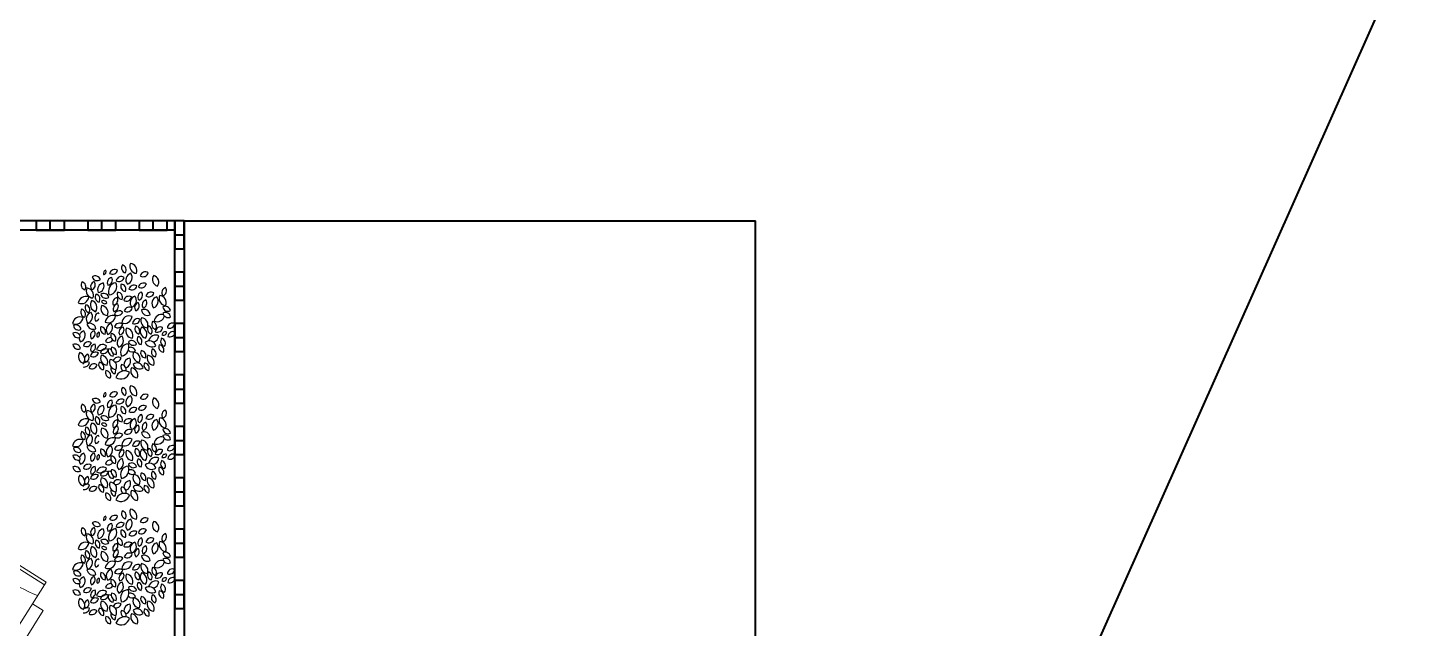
# Model space of a CAD drawing. Header units: inches. Extents: x -422522 to 22891, y -2973 to 414515.
# Drawn here: x 19893 to 20647, y 4884 to 5212 of the extents above; entities that cross this region are included whole.
import ezdxf

# ---------------------------------------------------------------- set-up
doc = ezdxf.new("R2010")
doc.units = ezdxf.units.IN
doc.header["$MEASUREMENT"] = 0
doc.layers.get('0').update_dxf_attribs({"lineweight": 40})
doc.layers.add('ARREDAMENTO', color=8, linetype='Continuous', lineweight=13)

# ---------------------------------------------------------------- blocks, each defined once
blk = doc.blocks.new('SOL')
for p, q in [((-1.6476, -0.6048), (-1.6476, 0.0048)), ((-0.6316, 0.1064), (-0.9872, 0.0302)), ((-0.9872, 0.0302), (-0.9872, 0.0048)), ((-0.9618, -0.6048), (-0.9618, 0.0048)), ((-0.1744, 0.1064), (-0.6316, 0.1064)), ((-0.1744, 0.0048), (-0.1744, 0.1064)), ((0.0034, -0.6048), (0.0034, 0.0048)), ((-0.9872, -0.6302), (-0.9872, -0.6048)), ((-0.6316, -0.7064), (-0.9872, -0.6302)), ((-0.1744, -0.6048), (-0.1744, -0.7064)), ((-0.1744, -0.7064), (-0.6316, -0.7064))]:
    blk.add_line(p, q)
blk.add_lwpolyline([(-1.6476, -0.046), (-1.8, -0.046), (-1.8, 0.0048), (0.0288, 0.0048), (0.0288, -0.6048), (-1.8, -0.6048), (-1.8, -0.554), (-1.6476, -0.554)])
for centre in [(1.4512, -0.3), (1.7052, -0.3)]:
    blk.add_arc(centre, 1.829, 170.40687, 189.59313)

msp = doc.modelspace()

# ---------------------------------------------------------------- linework, layer by layer
for p, q in [((19978.32267, 5106.68393), (19788.32267, 5106.68393)), ((19978.32267, 5106.68393), (19788.34874, 5106.85792)), ((19905.24994, 5101.57847), (19905.24994, 5106.68393)), ((19933.32994, 5101.57847), (19933.32994, 5106.68393)), ((19961.40994, 5101.57847), (19961.40994, 5106.68393)), ((19973.21722, 4979.04756), (19973.21722, 5106.68393)), ((19978.32267, 5106.68393), (20290.34628, 5106.68393)), ((20290.34628, 4600.62601), (20290.34628, 5106.68393)), ((19973.21722, 5101.57847), (19856.75176, 5101.57847)), ((19973.21722, 5099.02575), (19978.32267, 5099.02575)), ((19973.21722, 5070.94575), (19978.32267, 5070.94575)), ((19973.21722, 5042.86575), (19978.32267, 5042.86575)), ((19973.21722, 5014.78575), (19978.32267, 5014.78575)), ((19973.21722, 4986.70575), (19978.32267, 4986.70575)), ((19973.21722, 4838.6512), (19973.21722, 4979.04756)), ((19973.21722, 4958.62938), (19978.32267, 4958.62938)), ((19973.21722, 4930.54938), (19978.32267, 4930.54938)), ((19973.21722, 4902.46938), (19978.32267, 4902.46938))]:
    msp.add_line(p, q)
for points in [[(18006.50478, 4243.59838), (19833.7291, 3430.42479), (20646.90269, 5257.64911), (18819.67837, 6070.8227)], [(19897.59176, 5101.57847), (19912.90812, 5101.57847), (19912.90812, 5106.68393), (19897.59176, 5106.68393)], [(19925.67176, 5101.57847), (19940.98812, 5101.57847), (19940.98812, 5106.68393), (19925.67176, 5106.68393)], [(19953.75176, 5101.57847), (19969.06812, 5101.57847), (19969.06812, 5106.68393), (19953.75176, 5106.68393)], [(19973.21722, 5106.68393), (19973.21722, 5091.36756), (19978.32267, 5091.36756), (19978.32267, 5106.68393)], [(19973.21722, 5078.60393), (19973.21722, 5063.28756), (19978.32267, 5063.28756), (19978.32267, 5078.60393)], [(19973.21722, 5050.52393), (19973.21722, 5035.20756), (19978.32267, 5035.20756), (19978.32267, 5050.52393)], [(19973.21722, 5022.44393), (19973.21722, 5007.12756), (19978.32267, 5007.12756), (19978.32267, 5022.44393)], [(19973.21722, 4994.36393), (19973.21722, 4979.04756), (19978.32267, 4979.04756), (19978.32267, 4994.36393)], [(19973.21722, 4966.28756), (19973.21722, 4950.9712), (19978.32267, 4950.9712), (19978.32267, 4966.28756)], [(19973.21722, 4938.20756), (19973.21722, 4922.8912), (19978.32267, 4922.8912), (19978.32267, 4938.20756)], [(19973.21722, 4910.12756), (19973.21722, 4894.8112), (19978.32267, 4894.8112), (19978.32267, 4910.12756)]]:
    msp.add_lwpolyline(points, close=True)
msp.add_lwpolyline([(19788.34874, 5106.85792), (19978.32267, 5106.68393), (19978.32267, 4396.68393), (19328.32267, 4396.68393)])
at = {"layer": 'ARREDAMENTO', "linetype": 'ByBlock', "lineweight": -3}
for points in [[(19946.18111, 5078.21182, 0.535384098), (19944.61868, 5082.60221, 0.500202541)], [(19949.03016, 5083.47074, 0.535384098), (19952.26816, 5078.01223, 0.500202541)], [(19928.1625, 5076.06343, 0.535384098), (19932.59786, 5074.63364, 0.500202541)], [(19934.36421, 5077.36688, 0.535384098), (19935.58324, 5079.66041, 0.500202541)], [(19936.63858, 5071.57141, 0.535384098), (19938.82572, 5075.6864, 0.500202541)], [(19937.63776, 5077.98831, 0.535384098), (19941.97715, 5079.68727, 0.500202541)], [(19941.20717, 5074.08508, 0.535384098), (19945.54655, 5075.78405, 0.500202541)], [(19949.17202, 5078.01899, 0.535384098), (19947.36127, 5072.04242, 0.500202541)], [(19954.36555, 5076.67195, 0.535384098), (19958.70493, 5078.37092, 0.500202541)], [(19963.7616, 5071.05961, 0.535384098), (19961.70313, 5076.84385, 0.500202541)], [(19924.12642, 5068.9736, 0.535384098), (19922.56399, 5073.36399, 0.500202541)], [(19925.27387, 5069.99412, 0.535384098), (19928.51187, 5064.5356, 0.500202541)], [(19927.82813, 5069.00787, 0.535384098), (19929.17937, 5073.46779, 0.500202541)], [(19931.41281, 5067.536, 0.535384098), (19934.17636, 5072.74616, 0.500202541)], [(19937.41695, 5066.16984, 0.535384098), (19940.99516, 5072.90205, 0.500202541)], [(19942.03756, 5067.74922, 0.535384098), (19944.47281, 5063.77602, 0.500202541)], [(19943.94312, 5072.11468, 0.535384098), (19946.37838, 5068.14149, 0.500202541)], [(19948.17741, 5069.43848, 0.535384098), (19952.5168, 5071.13745, 0.500202541)], [(19955.03233, 5067.79841, 0.535384098), (19953.68109, 5063.33849, 0.500202541)], [(19953.37052, 5070.59678, 0.535384098), (19957.70991, 5072.29575, 0.500202541)], [(19961.81124, 5067.26566, 0.535384098), (19957.44774, 5065.62962, 0.500202541)], [(19968.17784, 5070.19518, 0.535384098), (19966.74092, 5065.76212, 0.500202541)], [(19920.54169, 5061.85092, 0.535384098), (19926.20389, 5065.08227, 0.500202541)], [(19926.28029, 5056.48581, 0.535384098), (19924.71785, 5060.87621, 0.500202541)], [(19929.98918, 5057.04431, 0.535384098), (19927.83216, 5063.10548, 0.500202541)], [(19931.83632, 5062.22748, 0.535384098), (19930.27389, 5066.61788, 0.500202541)], [(19932.75077, 5066.49464, 0.535384098), (19937.18613, 5065.06485, 0.500202541)], [(19933.25466, 5060.36859, 0.535384098), (19936.49266, 5054.91007, 0.500202541)], [(19933.23618, 5062.7509, 0.535384098), (19936.14489, 5061.81324, 0.500202541)], [(19939.60706, 5060.70663, 0.535384098), (19941.79421, 5064.82162, 0.500202541)], [(19939.87085, 5057.20768, 0.535384098), (19942.05799, 5061.32267, 0.500202541)], [(19945.36394, 5063.33011, 0.535384098), (19949.70332, 5065.02908, 0.500202541)], [(19951.48183, 5065.54123, 0.535384098), (19949.67109, 5059.56466, 0.500202541)], [(19953.2676, 5062.01121, 0.535384098), (19951.91636, 5057.55129, 0.500202541)], [(19957.42856, 5063.50152, 0.535384098), (19955.99164, 5059.06846, 0.500202541)], [(19963.4237, 5065.10313, 0.535384098), (19961.61296, 5059.12656, 0.500202541)], [(19965.00198, 5065.91683, 0.535384098), (19968.23998, 5060.45831, 0.500202541)], [(19966.69983, 5059.72974, 0.535384098), (19970.85281, 5057.61561, 0.500202541)], [(19917.43199, 5050.61879, 0.535384098), (19923.10288, 5053.8551, 0.500202541)], [(19922.3639, 5058.41663, 0.535384098), (19924.01675, 5054.05947, 0.500202541)], [(19927.55564, 5056.63763, 0.535384098), (19925.74489, 5050.66106, 0.500202541)], [(19935.23166, 5051.39042, 0.535384098), (19940.83902, 5054.74601, 0.500202541)], [(19944.76528, 5056.80358, 0.535384098), (19940.26519, 5055.59279, 0.500202541)], [(19949.87018, 5054.32961, 0.535384098), (19944.26282, 5050.97402, 0.500202541)], [(19945.6418, 5057.47587, 0.535384098), (19950.0053, 5059.11191, 0.500202541)], [(19954.18924, 5052.98368, 0.535384098), (19950.19044, 5050.5907, 0.500202541)], [(19955.0585, 5053.74668, 0.535384098), (19958.2965, 5048.28816, 0.500202541)], [(19955.01953, 5057.9743, 0.535384098), (19959.82641, 5055.4095, 0.500202541)], [(19970.92064, 5054.14748, 0.535384098), (19966.76766, 5056.26161, 0.500202541)], [(19921.61422, 5043.08129, 0.535384098), (19917.50275, 5045.27504, 0.500202541)], [(19921.98995, 5047.31676, 0.535384098), (19917.83697, 5049.43088, 0.500202541)], [(19930.08231, 5047.74573, 0.535384098), (19925.27543, 5050.31053, 0.500202541)], [(19927.67329, 5042.21852, 0.535384098), (19929.11021, 5046.65158, 0.500202541)], [(19930.92459, 5043.07543, 0.535384098), (19931.81093, 5045.80991, 0.500202541)], [(19935.15608, 5044.85061, 0.535384098), (19932.77853, 5048.8586, 0.500202541)], [(19938.45052, 5050.60082, 0.535384098), (19936.63978, 5044.62425, 0.500202541)], [(19940.82432, 5041.04082, 0.535384098), (19938.44677, 5045.04882, 0.500202541)], [(19940.33657, 5048.91645, 0.535384098), (19944.83665, 5050.12724, 0.500202541)], [(19945.23099, 5048.51235, 0.535384098), (19943.04385, 5044.39736, 0.500202541)], [(19946.83742, 5048.05557, 0.535384098), (19950.07542, 5042.59706, 0.500202541)], [(19951.95699, 5049.20152, 0.535384098), (19953.60984, 5044.84436, 0.500202541)], [(19955.11267, 5048.67572, 0.535384098), (19957.26968, 5042.61455, 0.500202541)], [(19958.82156, 5049.23422, 0.535384098), (19960.38399, 5044.84382, 0.500202541)], [(19962.73794, 5047.3034, 0.535384098), (19961.08509, 5051.66056, 0.500202541)], [(19966.58966, 5048.45154, 0.535384098), (19962.59087, 5046.05855, 0.500202541)], [(19968.85447, 5045.86144, 0.535384098), (19966.17989, 5044.33509, 0.500202541)], [(19973.21722, 5050.52393, 0.535384098), (19969.16981, 5048.21412, 0.500202541)], [(19973.43751, 5045.90463, 0.535384098), (19969.43872, 5043.51164, 0.500202541)], [(19917.6027, 5039.07187, 0.535384098), (19921.71417, 5036.87812, 0.500202541)], [(19923.2906, 5038.45437, 0.535384098), (19927.6541, 5040.09041, 0.500202541)], [(19929.73057, 5039.25375, 0.535384098), (19927.54693, 5035.13689, 0.500202541)], [(19935.99624, 5038.41511, 0.535384098), (19930.53997, 5036.36935, 0.500202541)], [(19941.15872, 5033.60535, 0.535384098), (19938.72346, 5037.57854, 0.500202541)], [(19944.42116, 5043.64009, 0.535384098), (19942.61042, 5037.66352, 0.500202541)], [(19947.6849, 5039.5502, 0.535384098), (19944.10668, 5032.81798, 0.500202541)], [(19952.35107, 5039.22539, 0.535384098), (19947.91571, 5040.65518, 0.500202541)], [(19953.26552, 5043.49255, 0.535384098), (19954.82795, 5039.10215, 0.500202541)], [(19962.89128, 5038.46798, 0.535384098), (19957.10475, 5040.3279, 0.500202541)], [(19967.04998, 5034.87614, 0.535384098), (19964.67243, 5038.88413, 0.500202541)], [(19966.0378, 5042.55998, 0.535384098), (19967.60023, 5038.16959, 0.500202541)], [(19921.34025, 5034.66042, 0.535384098), (19923.39871, 5028.87619, 0.500202541)], [(19924.42609, 5029.44717, 0.535384098), (19925.77733, 5033.90709, 0.500202541)], [(19931.54611, 5034.45344, 0.535384098), (19927.18261, 5032.8174, 0.500202541)], [(19936.92443, 5036.28155, 0.535384098), (19932.58505, 5034.58258, 0.500202541)], [(19933.07565, 5033.22297, 0.535384098), (19936.31365, 5027.76445, 0.500202541)], [(19941.0999, 5025.38991, 0.535384098), (19937.8619, 5030.84843, 0.500202541)], [(19950.73165, 5035.0033, 0.535384098), (19953.96964, 5029.54479, 0.500202541)], [(19957.1796, 5031.76932, 0.535384098), (19954.80205, 5035.77732, 0.500202541)], [(19958.45817, 5033.20935, 0.535384098), (19961.69617, 5027.75084, 0.500202541)], [(19960.97542, 5036.74644, 0.535384098), (19962.53785, 5032.35604, 0.500202541)], [(19930.7977, 5027.96553, 0.535384098), (19926.4342, 5026.32948, 0.500202541)], [(19934.24198, 5025.36203, 0.535384098), (19931.86443, 5029.37003, 0.500202541)], [(19938.00936, 5020.81718, 0.535384098), (19935.63181, 5024.82517, 0.500202541)], [(19941.08473, 5021.13487, 0.535384098), (19948.47844, 5023.90706, 0.500202541)], [(19949.51741, 5026.29441, 0.535384098), (19952.75541, 5020.83589, 0.500202541)], [(19955.98946, 5026.45364, 0.535384098), (19950.40517, 5028.24856, 0.500202541)], [(19958.9902, 5024.97753, 0.535384098), (19956.61265, 5028.98552, 0.500202541)], [(19946.18111, 5011.30203, 0.535384098), (19944.61868, 5015.69243, 0.500202541)], [(19949.03016, 5016.56096, 0.535384098), (19952.26816, 5011.10244, 0.500202541)], [(19928.1625, 5009.15364, 0.535384098), (19932.59786, 5007.72385, 0.500202541)], [(19934.36421, 5010.4571, 0.535384098), (19935.58324, 5012.75062, 0.500202541)], [(19936.63858, 5004.66162, 0.535384098), (19938.82572, 5008.77661, 0.500202541)], [(19937.63776, 5011.07852, 0.535384098), (19941.97715, 5012.77749, 0.500202541)], [(19941.20717, 5007.17529, 0.535384098), (19945.54655, 5008.87426, 0.500202541)], [(19949.17202, 5011.1092, 0.535384098), (19947.36127, 5005.13263, 0.500202541)], [(19954.36555, 5009.76217, 0.535384098), (19958.70493, 5011.46113, 0.500202541)], [(19963.7616, 5004.14982, 0.535384098), (19961.70313, 5009.93406, 0.500202541)], [(19924.12642, 5002.06381, 0.535384098), (19922.56399, 5006.4542, 0.500202541)], [(19925.27387, 5003.08433, 0.535384098), (19928.51187, 4997.62582, 0.500202541)], [(19927.82813, 5002.09808, 0.535384098), (19929.17937, 5006.558, 0.500202541)], [(19931.83632, 4995.3177, 0.535384098), (19930.27389, 4999.70809, 0.500202541)], [(19931.41281, 5000.62621, 0.535384098), (19934.17636, 5005.83637, 0.500202541)], [(19932.75077, 4999.58486, 0.535384098), (19937.18613, 4998.15506, 0.500202541)], [(19937.41695, 4999.26005, 0.535384098), (19940.99516, 5005.99227, 0.500202541)], [(19942.03756, 5000.83943, 0.535384098), (19944.47281, 4996.86624, 0.500202541)], [(19943.94312, 5005.2049, 0.535384098), (19946.37838, 5001.2317, 0.500202541)], [(19948.17741, 5002.52869, 0.535384098), (19952.5168, 5004.22766, 0.500202541)], [(19955.03233, 5000.88863, 0.535384098), (19953.68109, 4996.42871, 0.500202541)], [(19953.37052, 5003.687, 0.535384098), (19957.70991, 5005.38597, 0.500202541)], [(19961.81124, 5000.35587, 0.535384098), (19957.44774, 4998.71983, 0.500202541)], [(19968.17784, 5003.2854, 0.535384098), (19966.74092, 4998.85234, 0.500202541)], [(19920.54169, 4994.94113, 0.535384098), (19926.20389, 4998.17248, 0.500202541)], [(19926.28029, 4989.57603, 0.535384098), (19924.71785, 4993.96642, 0.500202541)], [(19929.98918, 4990.13453, 0.535384098), (19927.83216, 4996.19569, 0.500202541)], [(19933.25466, 4993.4588, 0.535384098), (19936.49266, 4988.00029, 0.500202541)], [(19933.23618, 4995.84111, 0.535384098), (19936.14489, 4994.90345, 0.500202541)], [(19939.60706, 4993.79684, 0.535384098), (19941.79421, 4997.91183, 0.500202541)], [(19939.87085, 4990.2979, 0.535384098), (19942.05799, 4994.41289, 0.500202541)], [(19945.36394, 4996.42032, 0.535384098), (19949.70332, 4998.11929, 0.500202541)], [(19945.6418, 4990.56608, 0.535384098), (19950.0053, 4992.20212, 0.500202541)], [(19951.48183, 4998.63145, 0.535384098), (19949.67109, 4992.65488, 0.500202541)], [(19953.2676, 4995.10142, 0.535384098), (19951.91636, 4990.6415, 0.500202541)], [(19957.42856, 4996.59173, 0.535384098), (19955.99164, 4992.15867, 0.500202541)], [(19963.4237, 4998.19334, 0.535384098), (19961.61296, 4992.21677, 0.500202541)], [(19965.00198, 4999.00704, 0.535384098), (19968.23998, 4993.54852, 0.500202541)], [(19966.69983, 4992.81996, 0.535384098), (19970.85281, 4990.70583, 0.500202541)], [(19917.43199, 4983.709, 0.535384098), (19923.10288, 4986.94531, 0.500202541)], [(19922.3639, 4991.50684, 0.535384098), (19924.01675, 4987.14968, 0.500202541)], [(19927.55564, 4989.72784, 0.535384098), (19925.74489, 4983.75127, 0.500202541)], [(19935.23166, 4984.48064, 0.535384098), (19940.83902, 4987.83622, 0.500202541)], [(19944.76528, 4989.8938, 0.535384098), (19940.26519, 4988.683, 0.500202541)], [(19949.87018, 4987.41982, 0.535384098), (19944.26282, 4984.06424, 0.500202541)], [(19954.18924, 4986.0739, 0.535384098), (19950.19044, 4983.68091, 0.500202541)], [(19955.0585, 4986.83689, 0.535384098), (19958.2965, 4981.37838, 0.500202541)], [(19955.01953, 4991.06452, 0.535384098), (19959.82641, 4988.49972, 0.500202541)], [(19962.73794, 4980.39362, 0.535384098), (19961.08509, 4984.75078, 0.500202541)], [(19970.92064, 4987.2377, 0.535384098), (19966.76766, 4989.35182, 0.500202541)], [(19921.61422, 4976.17151, 0.535384098), (19917.50275, 4978.36526, 0.500202541)], [(19921.98995, 4980.40697, 0.535384098), (19917.83697, 4982.5211, 0.500202541)], [(19930.08231, 4980.83594, 0.535384098), (19925.27543, 4983.40074, 0.500202541)], [(19927.67329, 4975.30873, 0.535384098), (19929.11021, 4979.74179, 0.500202541)], [(19930.92459, 4976.16564, 0.535384098), (19931.81093, 4978.90012, 0.500202541)], [(19935.15608, 4977.94082, 0.535384098), (19932.77853, 4981.94882, 0.500202541)], [(19938.45052, 4983.69103, 0.535384098), (19936.63978, 4977.71446, 0.500202541)], [(19940.82432, 4974.13104, 0.535384098), (19938.44677, 4978.13903, 0.500202541)], [(19940.33657, 4982.00666, 0.535384098), (19944.83665, 4983.21746, 0.500202541)], [(19945.23099, 4981.60256, 0.535384098), (19943.04385, 4977.48757, 0.500202541)], [(19946.83742, 4981.14579, 0.535384098), (19950.07542, 4975.68727, 0.500202541)], [(19951.95699, 4982.29173, 0.535384098), (19953.60984, 4977.93457, 0.500202541)], [(19955.11267, 4981.76593, 0.535384098), (19957.26968, 4975.70477, 0.500202541)], [(19958.82156, 4982.32443, 0.535384098), (19960.38399, 4977.93404, 0.500202541)], [(19966.58966, 4981.54175, 0.535384098), (19962.59087, 4979.14877, 0.500202541)], [(19968.85447, 4978.95166, 0.535384098), (19966.17989, 4977.4253, 0.500202541)], [(19973.21722, 4983.61414, 0.535384098), (19969.16981, 4981.30433, 0.500202541)], [(19973.43751, 4978.99484, 0.535384098), (19969.43872, 4976.60186, 0.500202541)], [(19917.6027, 4972.16209, 0.535384098), (19921.71417, 4969.96833, 0.500202541)], [(19923.2906, 4971.54459, 0.535384098), (19927.6541, 4973.18063, 0.500202541)], [(19929.73057, 4972.34396, 0.535384098), (19927.54693, 4968.22711, 0.500202541)], [(19935.99624, 4971.50532, 0.535384098), (19930.53997, 4969.45956, 0.500202541)], [(19936.92443, 4969.37176, 0.535384098), (19932.58505, 4967.6728, 0.500202541)], [(19941.15872, 4966.69556, 0.535384098), (19938.72346, 4970.66876, 0.500202541)], [(19944.42116, 4976.7303, 0.535384098), (19942.61042, 4970.75373, 0.500202541)], [(19947.6849, 4972.64041, 0.535384098), (19944.10668, 4965.90819, 0.500202541)], [(19952.35107, 4972.3156, 0.535384098), (19947.91571, 4973.7454, 0.500202541)], [(19953.26552, 4976.58276, 0.535384098), (19954.82795, 4972.19237, 0.500202541)], [(19962.89128, 4971.55819, 0.535384098), (19957.10475, 4973.41812, 0.500202541)], [(19960.97542, 4969.83665, 0.535384098), (19962.53785, 4965.44626, 0.500202541)], [(19967.04998, 4967.96635, 0.535384098), (19964.67243, 4971.97435, 0.500202541)], [(19966.0378, 4975.6502, 0.535384098), (19967.60023, 4971.2598, 0.500202541)], [(19921.34025, 4967.75064, 0.535384098), (19923.39871, 4961.9664, 0.500202541)], [(19924.42609, 4962.53738, 0.535384098), (19925.77733, 4966.99731, 0.500202541)], [(19931.54611, 4967.54366, 0.535384098), (19927.18261, 4965.90761, 0.500202541)], [(19934.24198, 4958.45225, 0.535384098), (19931.86443, 4962.46024, 0.500202541)], [(19933.07565, 4966.31318, 0.535384098), (19936.31365, 4960.85466, 0.500202541)], [(19941.0999, 4958.48012, 0.535384098), (19937.8619, 4963.93864, 0.500202541)], [(19950.73165, 4968.09352, 0.535384098), (19953.96964, 4962.635, 0.500202541)], [(19955.98946, 4959.54385, 0.535384098), (19950.40517, 4961.33877, 0.500202541)], [(19957.1796, 4964.85954, 0.535384098), (19954.80205, 4968.86753, 0.500202541)], [(19958.9902, 4958.06774, 0.535384098), (19956.61265, 4962.07573, 0.500202541)], [(19958.45817, 4966.29957, 0.535384098), (19961.69617, 4960.84105, 0.500202541)], [(19930.7977, 4961.05574, 0.535384098), (19926.4342, 4959.4197, 0.500202541)], [(19938.00936, 4953.90739, 0.535384098), (19935.63181, 4957.91539, 0.500202541)], [(19941.08473, 4954.22509, 0.535384098), (19948.47844, 4956.99727, 0.500202541)], [(19949.51741, 4959.38462, 0.535384098), (19952.75541, 4953.92611, 0.500202541)], [(19946.18111, 4943.80868, 0.535384098), (19944.61868, 4948.19908, 0.500202541)], [(19949.03016, 4949.06761, 0.535384098), (19952.26816, 4943.60909, 0.500202541)], [(19927.82813, 4934.60473, 0.535384098), (19929.17937, 4939.06465, 0.500202541)], [(19928.1625, 4941.6603, 0.535384098), (19932.59786, 4940.2305, 0.500202541)], [(19934.36421, 4942.96375, 0.535384098), (19935.58324, 4945.25727, 0.500202541)], [(19936.63858, 4937.16827, 0.535384098), (19938.82572, 4941.28327, 0.500202541)], [(19937.63776, 4943.58517, 0.535384098), (19941.97715, 4945.28414, 0.500202541)], [(19941.20717, 4939.68194, 0.535384098), (19945.54655, 4941.38091, 0.500202541)], [(19949.17202, 4943.61585, 0.535384098), (19947.36127, 4937.63928, 0.500202541)], [(19954.36555, 4942.26882, 0.535384098), (19958.70493, 4943.96779, 0.500202541)], [(19963.7616, 4936.65647, 0.535384098), (19961.70313, 4942.44071, 0.500202541)], [(19924.12642, 4934.57046, 0.535384098), (19922.56399, 4938.96086, 0.500202541)], [(19925.27387, 4935.59099, 0.535384098), (19928.51187, 4930.13247, 0.500202541)], [(19931.83632, 4927.82435, 0.535384098), (19930.27389, 4932.21474, 0.500202541)], [(19931.41281, 4933.13287, 0.535384098), (19934.17636, 4938.34303, 0.500202541)], [(19932.75077, 4932.09151, 0.535384098), (19937.18613, 4930.66171, 0.500202541)], [(19937.41695, 4931.7667, 0.535384098), (19940.99516, 4938.49892, 0.500202541)], [(19942.03756, 4933.34609, 0.535384098), (19944.47281, 4929.37289, 0.500202541)], [(19943.94312, 4937.71155, 0.535384098), (19946.37838, 4933.73835, 0.500202541)], [(19948.17741, 4935.03535, 0.535384098), (19952.5168, 4936.73431, 0.500202541)], [(19955.03233, 4933.39528, 0.535384098), (19953.68109, 4928.93536, 0.500202541)], [(19953.37052, 4936.19365, 0.535384098), (19957.70991, 4937.89262, 0.500202541)], [(19961.81124, 4932.86253, 0.535384098), (19957.44774, 4931.22648, 0.500202541)], [(19965.00198, 4931.51369, 0.535384098), (19968.23998, 4926.05517, 0.500202541)], [(19968.17784, 4935.79205, 0.535384098), (19966.74092, 4931.35899, 0.500202541)], [(19920.54169, 4927.44778, 0.535384098), (19926.20389, 4930.67913, 0.500202541)], [(19922.3639, 4924.01349, 0.535384098), (19924.01675, 4919.65633, 0.500202541)], [(19926.28029, 4922.08268, 0.535384098), (19924.71785, 4926.47307, 0.500202541)], [(19929.98918, 4922.64118, 0.535384098), (19927.83216, 4928.70234, 0.500202541)], [(19933.25466, 4925.96545, 0.535384098), (19936.49266, 4920.50694, 0.500202541)], [(19933.23618, 4928.34776, 0.535384098), (19936.14489, 4927.4101, 0.500202541)], [(19939.60706, 4926.30349, 0.535384098), (19941.79421, 4930.41848, 0.500202541)], [(19939.87085, 4922.80455, 0.535384098), (19942.05799, 4926.91954, 0.500202541)], [(19945.36394, 4928.92697, 0.535384098), (19949.70332, 4930.62594, 0.500202541)], [(19945.6418, 4923.07274, 0.535384098), (19950.0053, 4924.70878, 0.500202541)], [(19951.48183, 4931.1381, 0.535384098), (19949.67109, 4925.16153, 0.500202541)], [(19953.2676, 4927.60807, 0.535384098), (19951.91636, 4923.14815, 0.500202541)], [(19957.42856, 4929.09838, 0.535384098), (19955.99164, 4924.66532, 0.500202541)], [(19963.4237, 4930.69999, 0.535384098), (19961.61296, 4924.72342, 0.500202541)], [(19966.69983, 4925.32661, 0.535384098), (19970.85281, 4923.21248, 0.500202541)], [(19917.43199, 4916.21565, 0.535384098), (19923.10288, 4919.45196, 0.500202541)], [(19927.55564, 4922.23449, 0.535384098), (19925.74489, 4916.25792, 0.500202541)], [(19935.23166, 4916.98729, 0.535384098), (19940.83902, 4920.34287, 0.500202541)], [(19944.76528, 4922.40045, 0.535384098), (19940.26519, 4921.18965, 0.500202541)], [(19949.87018, 4919.92647, 0.535384098), (19944.26282, 4916.57089, 0.500202541)], [(19954.18924, 4918.58055, 0.535384098), (19950.19044, 4916.18757, 0.500202541)], [(19955.0585, 4919.34354, 0.535384098), (19958.2965, 4913.88503, 0.500202541)], [(19955.01953, 4923.57117, 0.535384098), (19959.82641, 4921.00637, 0.500202541)], [(19962.73794, 4912.90027, 0.535384098), (19961.08509, 4917.25743, 0.500202541)], [(19970.92064, 4919.74435, 0.535384098), (19966.76766, 4921.85848, 0.500202541)], [(19921.61422, 4908.67816, 0.535384098), (19917.50275, 4910.87191, 0.500202541)], [(19921.98995, 4912.91362, 0.535384098), (19917.83697, 4915.02775, 0.500202541)], [(19930.08231, 4913.34259, 0.535384098), (19925.27543, 4915.90739, 0.500202541)], [(19927.67329, 4907.81538, 0.535384098), (19929.11021, 4912.24844, 0.500202541)], [(19930.92459, 4908.67229, 0.535384098), (19931.81093, 4911.40678, 0.500202541)], [(19935.15608, 4910.44747, 0.535384098), (19932.77853, 4914.45547, 0.500202541)], [(19938.45052, 4916.19768, 0.535384098), (19936.63978, 4910.22112, 0.500202541)], [(19940.82432, 4906.63769, 0.535384098), (19938.44677, 4910.64568, 0.500202541)], [(19940.33657, 4914.51331, 0.535384098), (19944.83665, 4915.72411, 0.500202541)], [(19944.42116, 4909.23695, 0.535384098), (19942.61042, 4903.26038, 0.500202541)], [(19945.23099, 4914.10922, 0.535384098), (19943.04385, 4909.99422, 0.500202541)], [(19946.83742, 4913.65244, 0.535384098), (19950.07542, 4908.19392, 0.500202541)], [(19951.95699, 4914.79838, 0.535384098), (19953.60984, 4910.44122, 0.500202541)], [(19953.26552, 4909.08941, 0.535384098), (19954.82795, 4904.69902, 0.500202541)], [(19955.11267, 4914.27258, 0.535384098), (19957.26968, 4908.21142, 0.500202541)], [(19958.82156, 4914.83108, 0.535384098), (19960.38399, 4910.44069, 0.500202541)], [(19966.58966, 4914.0484, 0.535384098), (19962.59087, 4911.65542, 0.500202541)], [(19968.85447, 4911.45831, 0.535384098), (19966.17989, 4909.93195, 0.500202541)], [(19973.21722, 4916.12079, 0.535384098), (19969.16981, 4913.81098, 0.500202541)], [(19973.43751, 4911.50149, 0.535384098), (19969.43872, 4909.10851, 0.500202541)], [(19917.6027, 4904.66874, 0.535384098), (19921.71417, 4902.47499, 0.500202541)], [(19923.2906, 4904.05124, 0.535384098), (19927.6541, 4905.68728, 0.500202541)], [(19929.73057, 4904.85061, 0.535384098), (19927.54693, 4900.73376, 0.500202541)], [(19935.99624, 4904.01198, 0.535384098), (19930.53997, 4901.96621, 0.500202541)], [(19936.92443, 4901.87842, 0.535384098), (19932.58505, 4900.17945, 0.500202541)], [(19941.15872, 4899.20221, 0.535384098), (19938.72346, 4903.17541, 0.500202541)], [(19947.6849, 4905.14706, 0.535384098), (19944.10668, 4898.41484, 0.500202541)], [(19952.35107, 4904.82225, 0.535384098), (19947.91571, 4906.25205, 0.500202541)], [(19957.1796, 4897.36619, 0.535384098), (19954.80205, 4901.37418, 0.500202541)], [(19962.89128, 4904.06484, 0.535384098), (19957.10475, 4905.92477, 0.500202541)], [(19960.97542, 4902.3433, 0.535384098), (19962.53785, 4897.95291, 0.500202541)], [(19967.04998, 4900.473, 0.535384098), (19964.67243, 4904.481, 0.500202541)], [(19966.0378, 4908.15685, 0.535384098), (19967.60023, 4903.76646, 0.500202541)], [(19921.34025, 4900.25729, 0.535384098), (19923.39871, 4894.47305, 0.500202541)], [(19924.42609, 4895.04404, 0.535384098), (19925.77733, 4899.50396, 0.500202541)], [(19930.7977, 4893.56239, 0.535384098), (19926.4342, 4891.92635, 0.500202541)], [(19931.54611, 4900.05031, 0.535384098), (19927.18261, 4898.41427, 0.500202541)], [(19934.24198, 4890.9589, 0.535384098), (19931.86443, 4894.96689, 0.500202541)], [(19933.07565, 4898.81983, 0.535384098), (19936.31365, 4893.36132, 0.500202541)], [(19941.0999, 4890.98678, 0.535384098), (19937.8619, 4896.44529, 0.500202541)], [(19950.73165, 4900.60017, 0.535384098), (19953.96964, 4895.14165, 0.500202541)], [(19955.98946, 4892.0505, 0.535384098), (19950.40517, 4893.84542, 0.500202541)], [(19958.9902, 4890.57439, 0.535384098), (19956.61265, 4894.58239, 0.500202541)], [(19958.45817, 4898.80622, 0.535384098), (19961.69617, 4893.3477, 0.500202541)], [(19938.00936, 4886.41404, 0.535384098), (19935.63181, 4890.42204, 0.500202541)], [(19941.08473, 4886.73174, 0.535384098), (19948.47844, 4889.50392, 0.500202541)], [(19949.51741, 4891.89128, 0.535384098), (19952.75541, 4886.43276, 0.500202541)]]:
    msp.add_lwpolyline(points, format="xyb", close=True, dxfattribs=at)
for points in [[(19931.93154, 5055.62642, 0.076844904), (19931.49495, 5056.36219, 0.500202541), (19930.14371, 5051.90227, 0.535384098)], [(19930.14371, 5051.90227, 0.202477847), (19931.81946, 5053.29397, 0.500202541)], [(19967.09847, 5055.33333, 0.485782749), (19961.99897, 5051.86494, 0.4681295), (19967.59541, 5054.68401, 0.535384098)], [(19921.67814, 5040.61691, 0.535384098), (19923.48889, 5046.59347, 0.217068745), (19921.18069, 5044.32599, 0.535384098)], [(19920.92174, 5042.85779, 0.155176715), (19921.67814, 5040.61691, 0.535384098)], [(19938.42392, 5042.87972, 0.382111494), (19935.39852, 5040.69095, 0.410996986), (19939.39018, 5041.60648, 0.535384098)], [(19951.71836, 5035.54882, 0.427879431), (19948.13601, 5037.43887, 0.500202541)], [(19964.56015, 5043.86912, 0.497857068), (19958.95732, 5041.09776, 0.500202541)], [(19961.52144, 5040.42721, 0.308609921), (19964.56015, 5043.86912, 0.535384098)], [(19926.63012, 5029.34278, 0.373165246), (19923.07565, 5028.43591, 0.500202541)], [(19938.52839, 5036.26077, 0.136045043), (19937.1097, 5036.73519, 0.500202541), (19939.48724, 5032.7272, 0.535384098)], [(19939.48724, 5032.7272, 0.128884289), (19939.75726, 5034.1211, 0.500202541)], [(19943.89468, 5031.63496, 0.493715136), (19939.65733, 5030.29028, 0.500202541)], [(19940.53028, 5029.55374, 0.391787331), (19943.89468, 5031.63496, 0.535384098)], [(19948.74016, 5031.65742, 0.411153934), (19945.43392, 5027.65652, 0.500202541)], [(19946.48431, 5026.38395, 0.44906658), (19948.74016, 5031.65742, 0.535384098)], [(19947.87588, 5035.97007, 0.379729019), (19951.71836, 5035.54882, 0.535384098)], [(19923.13751, 5026.85594, 0.439069733), (19926.63012, 5029.34278, 0.535384098)], [(19938.51834, 5026.74843, 0.439965), (19940.48316, 5023.11782, 0.209360725), (19940.88521, 5025.41909, 0.535384098)], [(19946.60762, 5024.621, 0.473768273), (19944.04205, 5028.11308, 0.350042245), (19945.05002, 5024.62368, 0.535384098)], [(19931.93154, 4988.71663, 0.076844904), (19931.49495, 4989.4524, 0.500202541), (19930.14371, 4984.99248, 0.535384098)], [(19930.14371, 4984.99248, 0.202477847), (19931.81946, 4986.38418, 0.500202541)], [(19967.09847, 4988.42355, 0.485782749), (19961.99897, 4984.95515, 0.4681295), (19967.59541, 4987.77423, 0.535384098)], [(19921.67814, 4973.70712, 0.535384098), (19923.48889, 4979.68369, 0.217068745), (19921.18069, 4977.41621, 0.535384098)], [(19964.56015, 4976.95933, 0.497857068), (19958.95732, 4974.18797, 0.500202541)], [(19961.52144, 4973.51742, 0.308609921), (19964.56015, 4976.95933, 0.535384098)], [(19920.92174, 4975.948, 0.155176715), (19921.67814, 4973.70712, 0.535384098)], [(19938.42392, 4975.96994, 0.382111494), (19935.39852, 4973.78117, 0.410996986), (19939.39018, 4974.69669, 0.535384098)], [(19938.52839, 4969.35099, 0.136045043), (19937.1097, 4969.8254, 0.500202541), (19939.48724, 4965.81741, 0.535384098)], [(19951.71836, 4968.63903, 0.427879431), (19948.13601, 4970.52908, 0.500202541)], [(19926.63012, 4962.43299, 0.373165246), (19923.07565, 4961.52612, 0.500202541)], [(19923.13751, 4959.94615, 0.439069733), (19926.63012, 4962.43299, 0.535384098)], [(19939.48724, 4965.81741, 0.128884289), (19939.75726, 4967.21132, 0.500202541)], [(19943.89468, 4964.72517, 0.493715136), (19939.65733, 4963.3805, 0.500202541)], [(19940.53028, 4962.64395, 0.391787331), (19943.89468, 4964.72517, 0.535384098)], [(19948.74016, 4964.74763, 0.411153934), (19945.43392, 4960.74674, 0.500202541)], [(19946.48431, 4959.47417, 0.44906658), (19948.74016, 4964.74763, 0.535384098)], [(19947.87588, 4969.06028, 0.379729019), (19951.71836, 4968.63903, 0.535384098)], [(19938.51834, 4959.83864, 0.439965), (19940.48316, 4956.20803, 0.209360725), (19940.88521, 4958.5093, 0.535384098)], [(19946.60762, 4957.71121, 0.473768273), (19944.04205, 4961.2033, 0.350042245), (19945.05002, 4957.71389, 0.535384098)], [(19931.93154, 4921.22328, 0.076844904), (19931.49495, 4921.95905, 0.500202541), (19930.14371, 4917.49913, 0.535384098)], [(19930.14371, 4917.49913, 0.202477847), (19931.81946, 4918.89083, 0.500202541)], [(19967.09847, 4920.9302, 0.485782749), (19961.99897, 4917.4618, 0.4681295), (19967.59541, 4920.28088, 0.535384098)], [(19921.67814, 4906.21377, 0.535384098), (19923.48889, 4912.19034, 0.217068745), (19921.18069, 4909.92286, 0.535384098)], [(19964.56015, 4909.46598, 0.497857068), (19958.95732, 4906.69462, 0.500202541)], [(19961.52144, 4906.02407, 0.308609921), (19964.56015, 4909.46598, 0.535384098)], [(19920.92174, 4908.45465, 0.155176715), (19921.67814, 4906.21377, 0.535384098)], [(19938.42392, 4908.47659, 0.382111494), (19935.39852, 4906.28782, 0.410996986), (19939.39018, 4907.20334, 0.535384098)], [(19938.52839, 4901.85764, 0.136045043), (19937.1097, 4902.33206, 0.500202541), (19939.48724, 4898.32406, 0.535384098)], [(19947.87588, 4901.56693, 0.379729019), (19951.71836, 4901.14568, 0.535384098)], [(19951.71836, 4901.14568, 0.427879431), (19948.13601, 4903.03573, 0.500202541)], [(19926.63012, 4894.93964, 0.373165246), (19923.07565, 4894.03277, 0.500202541)], [(19923.13751, 4892.45281, 0.439069733), (19926.63012, 4894.93964, 0.535384098)], [(19939.48724, 4898.32406, 0.128884289), (19939.75726, 4899.71797, 0.500202541)], [(19943.89468, 4897.23182, 0.493715136), (19939.65733, 4895.88715, 0.500202541)], [(19940.53028, 4895.15061, 0.391787331), (19943.89468, 4897.23182, 0.535384098)], [(19948.74016, 4897.25428, 0.411153934), (19945.43392, 4893.25339, 0.500202541)], [(19946.48431, 4891.98082, 0.44906658), (19948.74016, 4897.25428, 0.535384098)], [(19938.51834, 4892.34529, 0.439965), (19940.48316, 4888.71468, 0.209360725), (19940.88521, 4891.01596, 0.535384098)], [(19946.60762, 4890.21787, 0.473768273), (19944.04205, 4893.70995, 0.350042245), (19945.05002, 4890.22054, 0.535384098)]]:
    msp.add_lwpolyline(points, format="xyb", dxfattribs=at)

# ---------------------------------------------------------------- block references
at = {"layer": 'ARREDAMENTO', "xscale": -68.82389210178916, "yscale": 68.82389210178916, "zscale": 68.82389210178916, "rotation": 237.7936038915259}
msp.add_blockref('SOL', (19901.62362, 4907.77241), dxfattribs=at)

doc.saveas('drawing.dxf')
